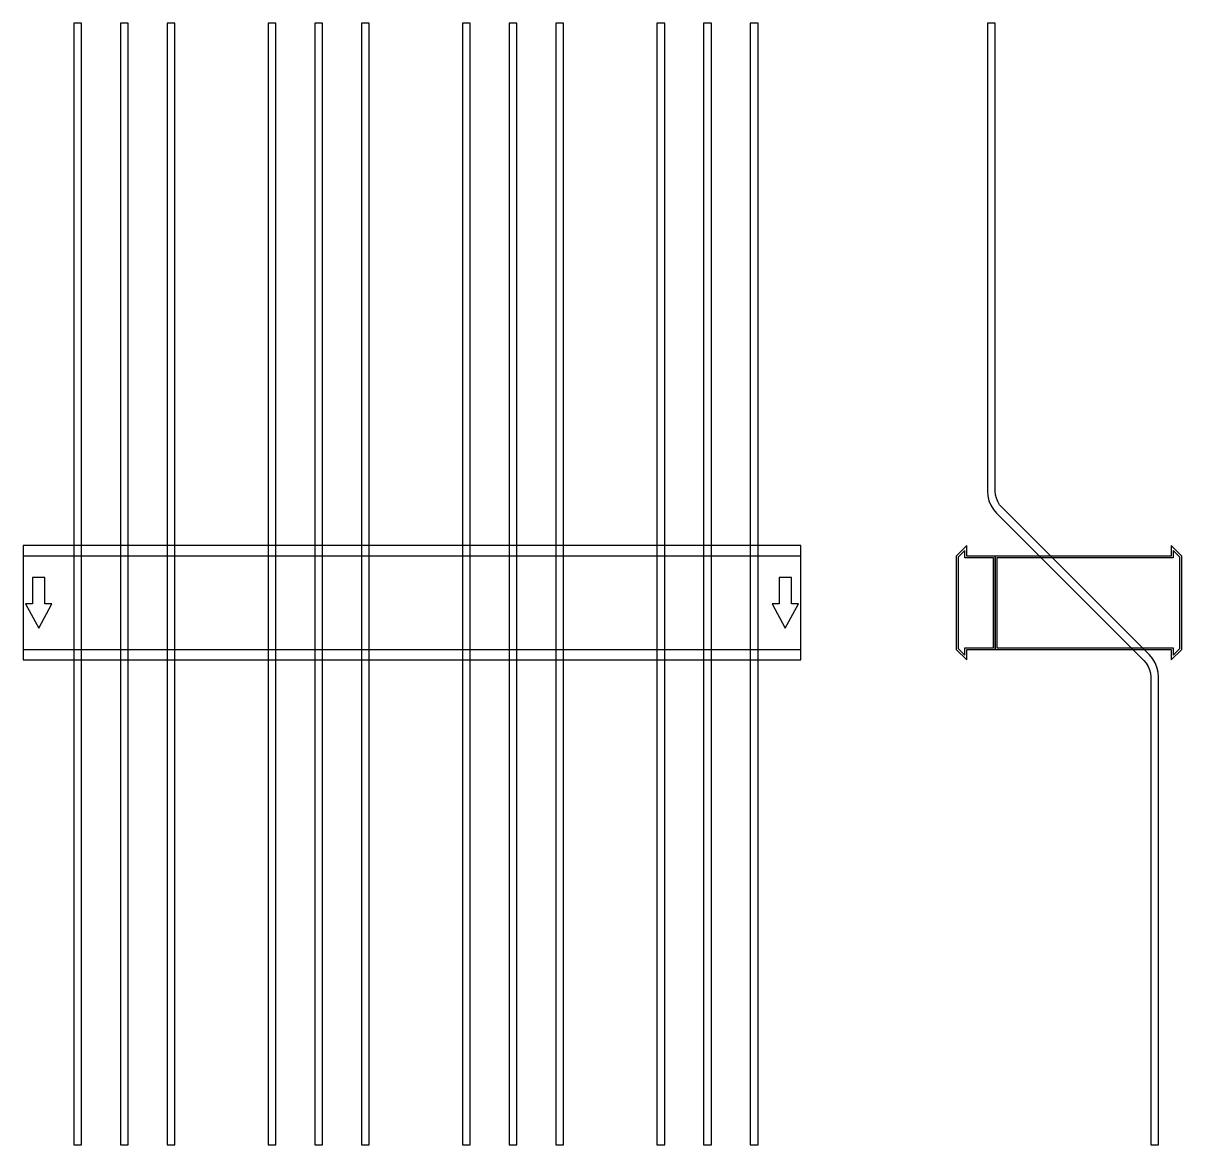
# Model space of a CAD drawing. Extents: x 0 to 1490, y -697 to 745.
import ezdxf

# ---------------------------------------------------------------- set-up
doc = ezdxf.new("R2010")
doc.units = 0
doc.layers.add('Halfen', color=7, linetype='CONTINUOUS')

msp = doc.modelspace()

# ---------------------------------------------------------------- linework, layer by layer
at = {"layer": 'Halfen', "color": 7}
for points in [[(75, -696.961), (75, 745.246), (65, 745.246), (65, -696.961)], [(135, -696.961), (135, 745.246), (125, 745.246), (125, -696.961)], [(195, -696.961), (195, 745.246), (185, 745.246), (185, -696.961)], [(325, -696.961), (325, 745.246), (315, 745.246), (315, -696.961)], [(385, -696.961), (385, 745.246), (375, 745.246), (375, -696.961)], [(445, -696.961), (445, 745.246), (435, 745.246), (435, -696.961)], [(575, -696.961), (575, 745.246), (565, 745.246), (565, -696.961)], [(635, -696.961), (635, 745.246), (625, 745.246), (625, -696.961)], [(695, -696.961), (695, 745.246), (685, 745.246), (685, -696.961)], [(825, -696.961), (825, 745.246), (815, 745.246), (815, -696.961)], [(885, -696.961), (885, 745.246), (875, 745.246), (875, -696.961)], [(945, -696.961), (945, 745.246), (935, 745.246), (935, -696.961)], [(1460, -696.961), (1460, -95.355), (1459.508, -89.098), (1458.042, -82.995), (1455.64, -77.196), (1452.361, -71.844), (1448.284, -67.071), (1258.787, 122.426), (1255.729, 126.006), (1253.27, 130.02), (1251.468, 134.369), (1250.369, 138.947), (1250, 143.64), (1250, 206.246), (1250, 745.246), (1240, 745.246), (1240, 206.246), (1240, 143.64), (1240.492, 137.382), (1241.958, 131.279), (1244.36, 125.48), (1247.639, 120.128), (1251.716, 115.355), (1441.213, -74.142), (1444.271, -77.722), (1446.73, -81.736), (1448.532, -86.085), (1449.631, -90.662), (1450, -95.355), (1450, -696.961)], [(0, -73.5), (1000, -73.5), (1000, 73.5), (0, 73.5)], [(0, -60), (1000, -60), (1000, 60), (0, 60)], [(1250, -60), (1250, 60), (1213.5, 60), (1213.5, 73.5), (1200, 60), (1200, -60), (1213.5, -73.5), (1213.5, -60)], [(1248, -58), (1248, 58), (1211, 58), (1211, 67.25), (1202.5, 58.75), (1202.5, -58.75), (1211, -67.25), (1211, -58)], [(1490, -60), (1490, 60), (1476.5, 73.5), (1476.5, 60), (1250, 60), (1250, -60), (1476.5, -60), (1476.5, -73.5)], [(1487.5, -58.75), (1487.5, 58.75), (1479, 67.25), (1479, 58), (1252, 58), (1252, -58), (1479, -58), (1479, -67.25)], [(20, -32.5), (37, -1.5), (28, -1.5), (28, 32.5), (12, 32.5), (12, -1.5), (3, -1.5)], [(980, -32.5), (997, -1.5), (988, -1.5), (988, 32.5), (972, 32.5), (972, -1.5), (963, -1.5)]]:
    msp.add_lwpolyline(points, close=True, dxfattribs=at)

doc.saveas('drawing.dxf')
